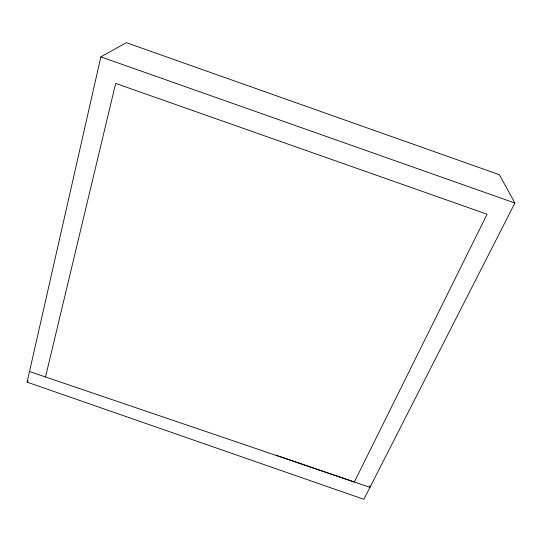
<?xml version="1.0" encoding="UTF-8"?>
<svg xmlns="http://www.w3.org/2000/svg" width="542" height="542" viewBox="0 0 542 542"><rect width="100%" height="100%" fill="white"/><g stroke="black" fill="none" stroke-linecap="round" stroke-linejoin="round"><path stroke-width="0.81" d="M27.1 382.144L100.859 56.863L126.367 42.682L499.372 174.7L514.9 203.033L363.851 499.317L27.1 382.144L28.076 380.762M45.514 376.981L115.683 83.407L487.102 214.225L354.346 482.014L276.054 455.205M29.505 371.534L369.962 487.326L369.929 485.652M100.859 56.863L514.9 203.033"/></g></svg>
